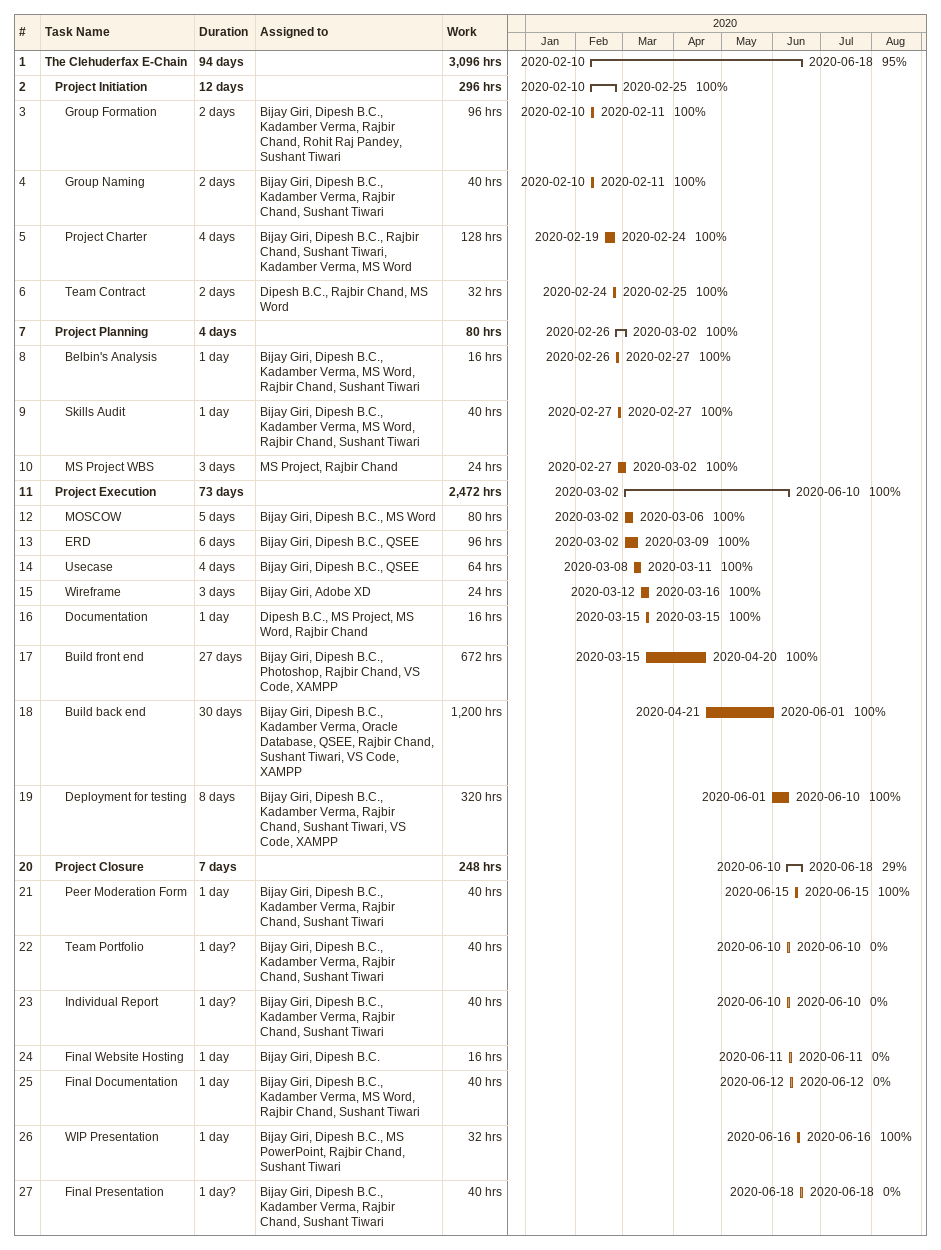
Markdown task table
| ID | Level | Task | Duration | Start | Finish | Resources | % complete | Work (h) |
|---|---|---|---|---|---|---|---|---|
| 1 | 1 | **The Clehuderfax E-Chain** | 94d | 2020-02-10 | 2020-06-18 |  | 95 | 3096 |
| 2 | 2 | **Project Initiation** | 12d | 2020-02-10 | 2020-02-25 |  | 100 | 296 |
| 3 | 3 | Group Formation | 2d | 2020-02-10 | 2020-02-11 | Bijay Giri, Dipesh B.C., Kadamber Verma, Rajbir Chand, Rohit Raj Pandey, Sushant Tiwari | 100 | 96 |
| 4 | 3 | Group Naming | 2d | 2020-02-10 | 2020-02-11 | Bijay Giri, Dipesh B.C., Kadamber Verma, Rajbir Chand, Sushant Tiwari | 100 | 40 |
| 5 | 3 | Project Charter | 4d | 2020-02-19 | 2020-02-24 | Bijay Giri, Dipesh B.C., Rajbir Chand, Sushant Tiwari, Kadamber Verma, MS Word | 100 | 128 |
| 6 | 3 | Team Contract | 2d | 2020-02-24 | 2020-02-25 | Dipesh B.C., Rajbir Chand, MS Word | 100 | 32 |
| 7 | 2 | **Project Planning** | 4d | 2020-02-26 | 2020-03-02 |  | 100 | 80 |
| 8 | 3 | Belbin's Analysis | 1d | 2020-02-26 | 2020-02-27 | Bijay Giri, Dipesh B.C., Kadamber Verma, MS Word, Rajbir Chand, Sushant Tiwari | 100 | 16 |
| 9 | 3 | Skills Audit | 1d | 2020-02-27 | 2020-02-27 | Bijay Giri, Dipesh B.C., Kadamber Verma, MS Word, Rajbir Chand, Sushant Tiwari | 100 | 40 |
| 10 | 3 | MS Project WBS | 3d | 2020-02-27 | 2020-03-02 | MS Project, Rajbir Chand | 100 | 24 |
| 11 | 2 | **Project Execution** | 73d | 2020-03-02 | 2020-06-10 |  | 100 | 2472 |
| 12 | 3 | MOSCOW | 5d | 2020-03-02 | 2020-03-06 | Bijay Giri, Dipesh B.C., MS Word | 100 | 80 |
| 13 | 3 | ERD | 6d | 2020-03-02 | 2020-03-09 | Bijay Giri, Dipesh B.C., QSEE | 100 | 96 |
| 14 | 3 | Usecase | 4d | 2020-03-08 | 2020-03-11 | Bijay Giri, Dipesh B.C., QSEE | 100 | 64 |
| 15 | 3 | Wireframe | 3d | 2020-03-12 | 2020-03-16 | Bijay Giri, Adobe XD | 100 | 24 |
| 16 | 3 | Documentation | 1d | 2020-03-15 | 2020-03-15 | Dipesh B.C., MS Project, MS Word, Rajbir Chand | 100 | 16 |
| 17 | 3 | Build front end | 27d | 2020-03-15 | 2020-04-20 | Bijay Giri, Dipesh B.C., Photoshop, Rajbir Chand, VS Code, XAMPP | 100 | 672 |
| 18 | 3 | Build back end | 30d | 2020-04-21 | 2020-06-01 | Bijay Giri, Dipesh B.C., Kadamber Verma, Oracle Database, QSEE, Rajbir Chand, Sushant Tiwari, VS Code, XAMPP | 100 | 1200 |
| 19 | 3 | Deployment for testing | 8d | 2020-06-01 | 2020-06-10 | Bijay Giri, Dipesh B.C., Kadamber Verma, Rajbir Chand, Sushant Tiwari, VS Code, XAMPP | 100 | 320 |
| 20 | 2 | **Project Closure** | 7d | 2020-06-10 | 2020-06-18 |  | 29 | 248 |
| 21 | 3 | Peer Moderation Form | 1d | 2020-06-15 | 2020-06-15 | Bijay Giri, Dipesh B.C., Kadamber Verma, Rajbir Chand, Sushant Tiwari | 100 | 40 |
| 22 | 3 | Team Portfolio | 1d? | 2020-06-10 | 2020-06-10 | Bijay Giri, Dipesh B.C., Kadamber Verma, Rajbir Chand, Sushant Tiwari | 0 | 40 |
| 23 | 3 | Individual Report | 1d? | 2020-06-10 | 2020-06-10 | Bijay Giri, Dipesh B.C., Kadamber Verma, Rajbir Chand, Sushant Tiwari | 0 | 40 |
| 24 | 3 | Final Website Hosting | 1d | 2020-06-11 | 2020-06-11 | Bijay Giri, Dipesh B.C. | 0 | 16 |
| 25 | 3 | Final Documentation | 1d | 2020-06-12 | 2020-06-12 | Bijay Giri, Dipesh B.C., Kadamber Verma, MS Word, Rajbir Chand, Sushant Tiwari | 0 | 40 |
| 26 | 3 | WIP Presentation | 1d | 2020-06-16 | 2020-06-16 | Bijay Giri, Dipesh B.C., MS PowerPoint, Rajbir Chand, Sushant Tiwari | 100 | 32 |
| 27 | 3 | Final Presentation | 1d? | 2020-06-18 | 2020-06-18 | Bijay Giri, Dipesh B.C., Kadamber Verma, Rajbir Chand, Sushant Tiwari | 0 | 40 |
